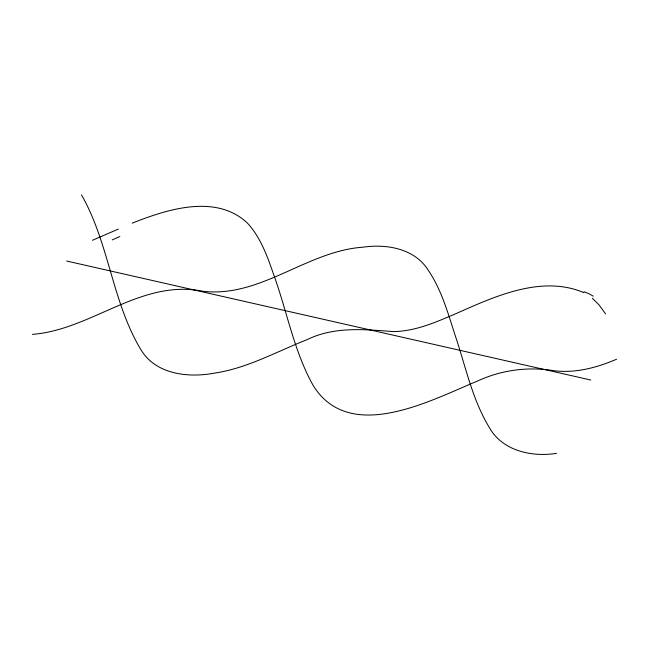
<?xml version="1.0" encoding="UTF-8"?>
<svg xmlns="http://www.w3.org/2000/svg" width="649" height="649" viewBox="0 0 649 649"><rect width="100%" height="100%" fill="white"/><g stroke="black" fill="none" stroke-linecap="round" stroke-linejoin="round"><path stroke-width="0.97" d="M118.232 229.154L92.474 240.26M132.177 223.151C167.345 209.229 215.225 193.864 246.815 222.461C261.093 237.542 267.802 257.767 274.503 276.985C287.426 313.134 294.297 352.009 313.337 385.741C349.949 444.167 430.668 400.417 477.778 380.906C501.701 369.914 528.359 366.45 554.335 370.749C575.768 373.378 596.991 367.577 616.55 359.254M32.45 334.365C91.769 329.733 140.784 278.859 202.642 291.231C260.574 298.207 306.604 251.082 362.969 247.196C386.609 243.748 414.679 248.47 428.291 270.3C441.726 290.119 448.061 313.605 455.403 336.101C465.682 366.677 472.253 399.289 489.143 427.188C502.148 450.844 531.572 457.285 556.526 453.359M66.693 261.036L590.768 380.022M583.8 292.594C541.485 274.762 494.789 296.431 455.89 313.67C435.95 322.164 415.392 331.339 393.335 331.582C364.413 329.432 334.219 326.317 307.188 339.622C276.758 351.49 247.731 368.064 215.046 373.029C188.445 378.14 155.111 374.627 140.371 348.797C112.099 301.136 108.959 242.929 81.498 194.878M592.31 298.224L599.181 305.046L605.566 313.873M112.22 239.919A109.6 8.396 -24.7 0 1 119.862 236.512M584.076 291.766A109.6 69.338 -71.6 0 1 593.218 296.179"/></g></svg>
